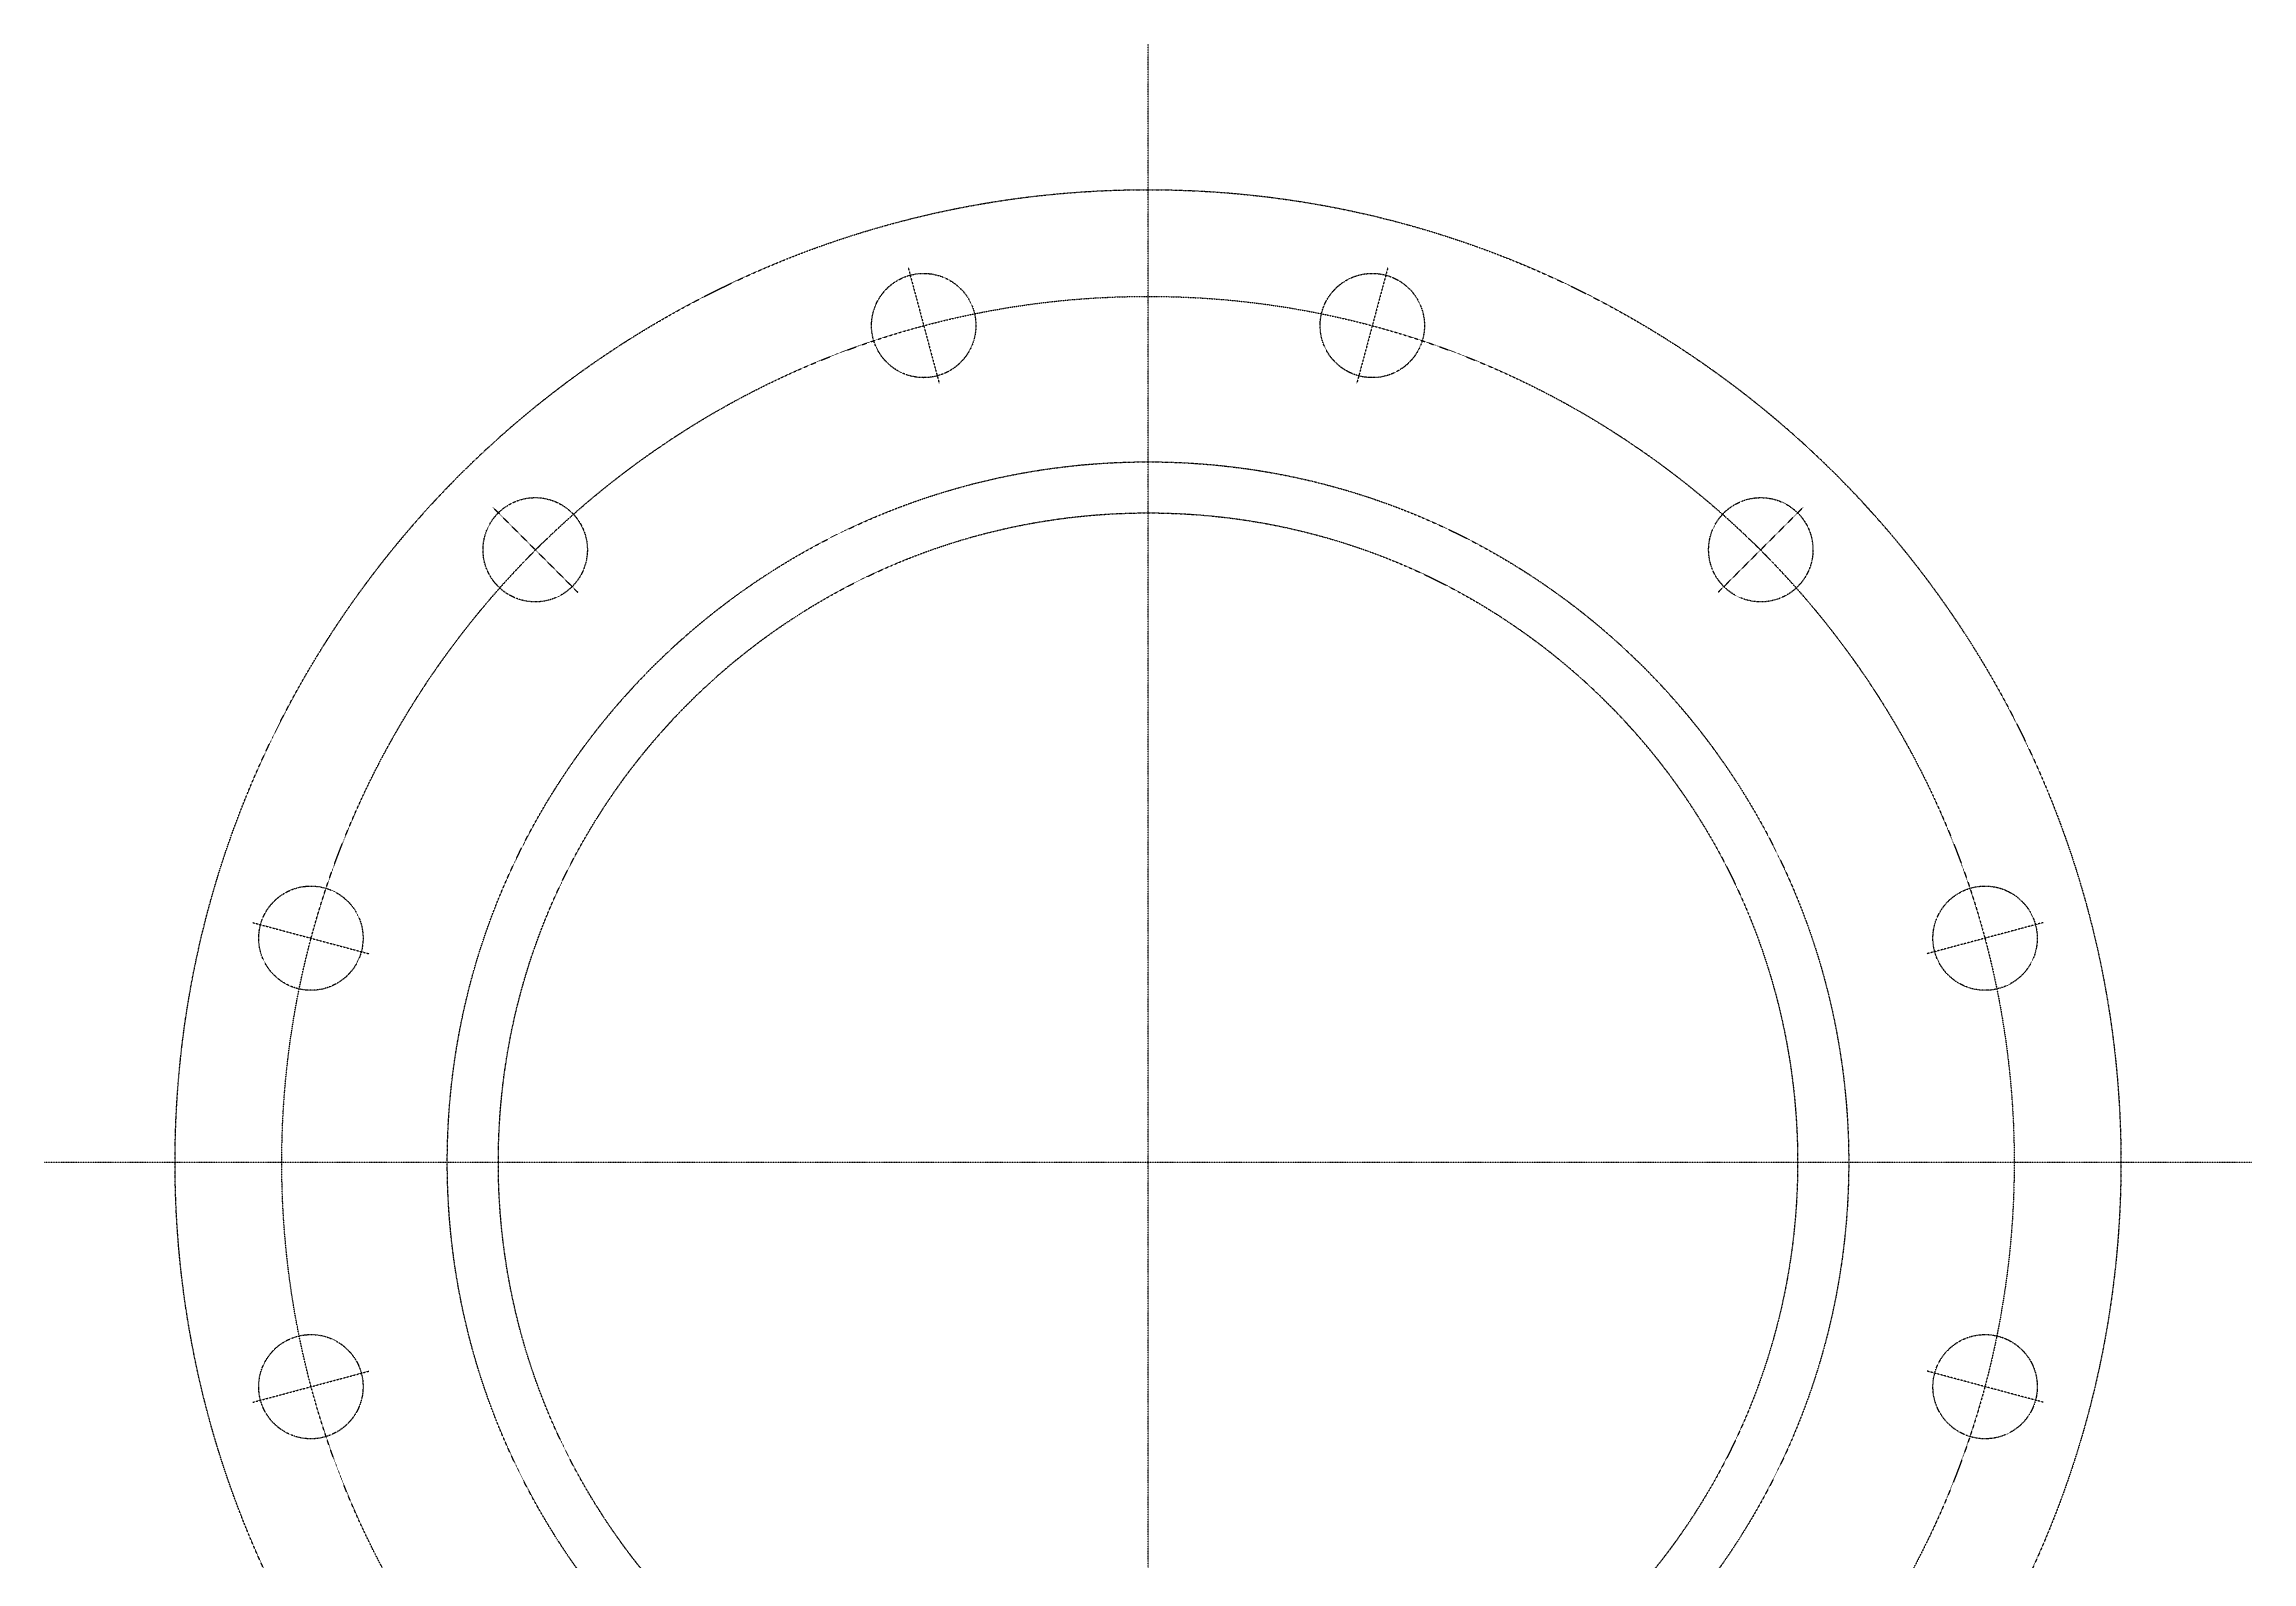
# Model space of a CAD drawing. Header units: inches. Extents: x -1856 to 1856, y -2339 to 1880.
# Drawn here: x -1856 to 1856, y -672 to 1880 of the extents above; entities that cross this region are included whole.
import ezdxf

# ---------------------------------------------------------------- set-up
doc = ezdxf.new("R2010")
doc.units = ezdxf.units.IN
doc.header["$MEASUREMENT"] = 0
doc.linetypes.add('CENTER', pattern=[0.0875, 0.05, -0.0125, 0.0125, -0.0125])
doc.linetypes.add('PHANTOM2', pattern=[1.25, 0.625, -0.125, 0.125, -0.125, 0.125, -0.125])
doc.layers.get('Defpoints').update_dxf_attribs({"color": 6, "lineweight": 0})
doc.styles.get("Standard").update_dxf_attribs({"font": 'arial.ttf'})
doc.dimstyles.get("Standard").update_dxf_attribs({"dimtxt": 0.18, "dimasz": 0.18, "dimexe": 0.18, "dimexo": 0.0625, "dimgap": 0.09, "dimtad": 0, "dimtih": 1, "dimtoh": 1, "dimdec": 4, "dimzin": 0, "dimdsep": 46, "dimtxsty": 'Standard', "dimcen": 0.09, "dimadec": 0, "dimazin": 0, "dimtfac": 1, "dimtdec": 4, "dimtofl": 0, "dimtmove": 0, "dimatfit": 3, "dimfxl": 1, "dimtolj": 1, "dimtzin": 0, "dimarcsym": 0})

# ---------------------------------------------------------------- blocks, each defined once
blk = doc.blocks.new('*D1')
at = {"color": 0, "lineweight": -2, "transparency": 16777216}
for p, q in [((-63575.92561973378, -208273.6878019138), (-63575.95067064313, -208273.7005873573)), ((-63575.89749473376, -208273.6878019138), (-63575.92561973378, -208273.6878019138))]:
    blk.add_line(p, q, dxfattribs=at)
at = {"color": 0, "linetype": 'ByBlock', "lineweight": -2, "transparency": 16777216}
for p, q in [((-64873.08504685004, -208935.7228011211), (-64873.05692185002, -208935.7228011211)), ((-64873.07098435002, -208935.7368636211), (-64873.07098435005, -208935.7087386211))]:
    blk.add_line(p, q, dxfattribs=at)
at = {"layer": 'Defpoints', "color": 0, "linetype": 'ByBlock', "transparency": 16777216}
blk.add_point((-66170.16624714753, -209597.7322294415), dxfattribs=at)
at = {"color": 0, "linetype": 'ByBlock', "transparency": 16777216, "insert": (-63575.78505228835, -208273.6878019138), "char_height": 0.028125, "attachment_point": 5, "bg_fill": 3, "box_fill_scale": 1.25, "bg_fill_color": 256, "bg_fill_true_color": 13158600, "bg_fill_transparency": 0}
blk.add_mtext('\\A1;PCD ∅2912.5', dxfattribs=at)
at = {"color": 0, "linetype": 'ByBlock', "transparency": 16777216}
blk.add_solid([(-63575.95280155037, -208273.6964122058), (-63575.94853973588, -208273.7047625089), (-63575.9757215525, -208273.7133728008)], dxfattribs=at)
at = {"layer": 'Defpoints', "color": 0, "linetype": 'ByBlock', "transparency": 16777216}
blk.add_point((-63575.9757215525, -208273.7133728008), dxfattribs=at)
blk = doc.blocks.new('QQQ')
at = {"color": 1, "linetype": 'CENTER'}
for p, q in [((-64873.07098435004, -211274.6756411197), (-64873.07098435004, -207055.2799628204)), ((-65276.31326656805, -207430.8021146272), (-65223.99694947042, -207626.0492684492)), ((-64469.82870135307, -207430.8021148785), (-64522.14501862661, -207626.0492686501)), ((-65974.74938794744, -207834.044396996), (-65831.81855142425, -207976.9752336699)), ((-63771.39258019983, -207834.0443976493), (-63914.32341687381, -207976.9752341725)), ((-63017.32049992793, -208935.7228011713), (-66728.8214688224, -208935.7228013221))]:
    blk.add_line(p, q, dxfattribs=at)
at = {"color": 8, "linetype": 'PHANTOM2', "ltscale": 0.2}
for centre, radius in [((-64873.07098435004, -208935.7228011212), 1635.686274321762), ((-65250.15510811973, -207528.4256915633), 87.68627449972332), ((-64495.98686007779, -207528.4256917643), 87.68627449972332), ((-64873.07098435004, -208935.7228011212), 1178.031372413588), ((-65903.2839697361, -207905.5098154586), 87.68627449972332), ((-63842.85799861218, -207905.5098158606), 87.68627449972332), ((-66280.36809390783, -208558.6386769243), 87.68627449972332), ((-63465.77387471686, -208558.6386775273), 87.68627449972332), ((-66280.36809403347, -209312.8069249661), 87.68627449972332), ((-63465.7738748425, -209312.8069256195), 87.68627449972332)]:
    blk.add_circle(centre, radius, dxfattribs=at)
at = {"color": 1, "linetype": 'CENTER'}
blk.add_circle((-64873.07098435004, -208935.7228011212), 1456.266666499251, dxfattribs=at)
at = {"linetype": 'ByBlock'}
dim = blk.add_diameter_dim_2p(p1=(-66170.16624714754, -209597.7322294415), p2=(-63575.97572155251, -208273.7133728008), text='PCD <>', dimstyle='Standard', override={"dimscale": 10, "dimdec": 1, "dimtfill": 1, "dimarcsym": 2}, dxfattribs=at)
dim.commit()
dim.dimension.update_dxf_attribs({"geometry": '*D1', "text_midpoint": (-63575.78505228836, -208273.6878019139), "insert": (-7.275957614183426e-12, -2.91038304567337e-11)})
at = {"color": 1, "linetype": 'CENTER'}
for p, q in [((-66377.99167076853, -208532.4805181995), (-66182.74451702205, -208584.7968354479)), ((-63368.15029778078, -208532.4805191041), (-63563.39745157753, -208584.7968361515)), ((-66377.99167096955, -209338.9650833894), (-66182.7445171728, -209286.6487663419)), ((-63368.1502979818, -209338.9650843442), (-63563.39745172831, -209286.6487670958))]:
    blk.add_line(p, q, dxfattribs=at)
at = {"color": 8, "linetype": 'PHANTOM2', "ltscale": 0.2}
blk.add_circle((-64873.07098430729, -208935.7228012468), 1092.200000000023, dxfattribs=at)

msp = doc.modelspace()

# ---------------------------------------------------------------- block references
msp.add_blockref('QQQ', (64873.08504685005, 208935.7228011212))

doc.saveas('drawing.dxf')
